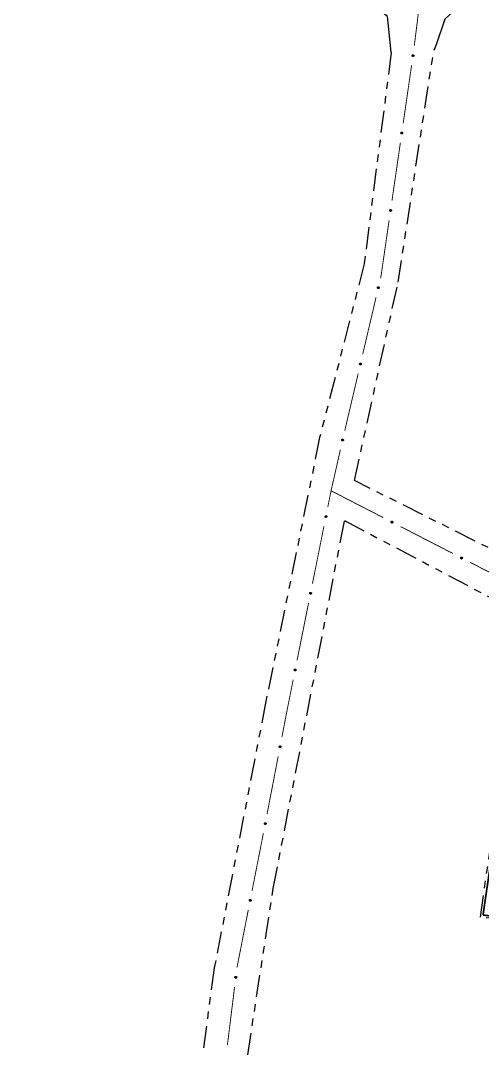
# Model space of a CAD drawing. Extents: x 211453 to 215163, y 4877397 to 4881305.
# Drawn here: x 213236.6 to 213331, y 4878505 to 4878715.2 of the extents above; entities that cross this region are included whole.
import ezdxf

# ---------------------------------------------------------------- set-up
doc = ezdxf.new("R2010")
doc.units = 0
doc.header["$LTSCALE"] = 1.5
doc.header["$MEASUREMENT"] = 0
doc.linetypes.add('TRACO_25', pattern=[8, 3, -1, 1, -1, 1, -1])
for name, color, linetype in [('CD_MALHA_LOTES', 7, 'CONTINUOUS'), ('SV-EIXO-RUA-N-PAV', 6, 'CONTINUOUS'), ('SV-EST-MUNIC-PAV', 20, 'CONTINUOUS'), ('SV-RUA-NAO-PAV', 7, 'CONTINUOUS')]:
    doc.layers.add(name, color=color, linetype=linetype)

msp = doc.modelspace()

# ---------------------------------------------------------------- linework, layer by layer
at = {"layer": 'CD_MALHA_LOTES', "linetype": 'Continuous', "const_width": 0.35, "flags": 128}
for points in [[(213335.69833, 4878563.285872), (213331.134576, 4878532.262042)], [(213331.134576, 4878532.262042), (213342.732334, 4878530.962947)]]:
    msp.add_lwpolyline(points, dxfattribs=at)
at = {"layer": 'SV-EIXO-RUA-N-PAV', "const_width": 0.18}
for points in [[(213318.563857, 4878721.903061), (213317.089518, 4878709.993975)], [(213316.539914, 4878706.032093), (213314.818765, 4878694.156166)], [(213314.245049, 4878690.197524), (213312.5239, 4878678.321596)], [(213311.950184, 4878674.362954), (213310.372464, 4878663.476687)], [(213310.288022, 4878662.894038), (213310.194123, 4878662.493638)], [(213310.372464, 4878663.476687), (213310.288022, 4878662.894038)], [(213309.280847, 4878658.599292), (213306.54102, 4878646.916255)], [(213305.627744, 4878643.02191), (213302.887917, 4878631.338873)], [(213301.989117, 4878627.441187), (213300.21854, 4878619.639581)], [(213300.21854, 4878619.639581), (213300.079923, 4878619.028802)], [(213300.079923, 4878619.028802), (213299.417227, 4878615.720841)], [(213300.079923, 4878619.028802), (213310.748731, 4878613.535483)], [(213298.631503, 4878611.79877), (213296.274332, 4878600.032558)], [(213314.305, 4878611.704377), (213324.973807, 4878606.211057)], [(213328.530076, 4878604.379951), (213339.198883, 4878598.886632)], [(213295.488608, 4878596.110487), (213293.131437, 4878584.344275)], [(213292.345714, 4878580.422205), (213291.363559, 4878575.519616)], [(213291.363559, 4878575.519616), (213291.203316, 4878574.719736)], [(213291.203316, 4878574.719736), (213290.032339, 4878568.647383)], [(213289.274943, 4878564.719744), (213287.002755, 4878552.936826)], [(213286.05601, 4878548.027276), (213286.025295, 4878547.867999)], [(213286.245359, 4878549.009186), (213286.05601, 4878548.027276)], [(213286.025295, 4878547.867999), (213283.934308, 4878537.233836)], [(213283.162568, 4878533.30899), (213280.84735, 4878521.534451)], [(213280.358701, 4878517.564411), (213279.137149, 4878507.639301)], [(213279.071952, 4878507.109576), (213278.875887, 4878505.656466)], [(213279.137149, 4878507.639301), (213279.071952, 4878507.109576)]]:
    msp.add_lwpolyline(points, dxfattribs=at)
at = {"layer": 'SV-EIXO-RUA-N-PAV'}
for points in [[(213316.956323, 4878708.137821), (213316.986141, 4878708.099053), (213317.00384, 4878708.059637), (213317.00914, 4878708.022513), (213317.00527, 4878707.988486), (213316.997389, 4878707.954121), (213316.9818, 4878707.921227), (213316.956411, 4878707.888551), (213316.917732, 4878707.858366), (213316.876162, 4878707.842889), (213316.840044, 4878707.835745), (213316.804331, 4878707.837738), (213316.771075, 4878707.845953), (213316.737442, 4878707.863276), (213316.704579, 4878707.889329), (213316.675169, 4878707.928957), (213316.658081, 4878707.967718), (213316.653898, 4878708.003761), (213316.656129, 4878708.039652), (213316.664594, 4878708.07464), (213316.680083, 4878708.106841), (213316.706374, 4878708.139882), (213316.745872, 4878708.168392), (213316.784337, 4878708.185875), (213316.820311, 4878708.190564), (213316.855597, 4878708.187572), (213316.890161, 4878708.180087), (213316.923879, 4878708.165793), (213316.956323, 4878708.137821)], [(213314.661458, 4878692.303251), (213314.691275, 4878692.264483), (213314.708975, 4878692.225067), (213314.714275, 4878692.187943), (213314.710405, 4878692.153917), (213314.702524, 4878692.119552), (213314.686935, 4878692.086657), (213314.661546, 4878692.053981), (213314.622867, 4878692.023797), (213314.581297, 4878692.008319), (213314.545179, 4878692.001176), (213314.509465, 4878692.003168), (213314.47621, 4878692.011383), (213314.442577, 4878692.028706), (213314.409714, 4878692.054759), (213314.380303, 4878692.094387), (213314.363216, 4878692.133149), (213314.359033, 4878692.169191), (213314.361264, 4878692.205083), (213314.369729, 4878692.24007), (213314.385218, 4878692.272272), (213314.411509, 4878692.305312), (213314.451006, 4878692.333822), (213314.489472, 4878692.351306), (213314.525446, 4878692.355994), (213314.560732, 4878692.353002), (213314.595296, 4878692.345518), (213314.629014, 4878692.331224), (213314.661458, 4878692.303251)], [(213312.366592, 4878676.468681), (213312.39641, 4878676.429914), (213312.41411, 4878676.390498), (213312.41941, 4878676.353374), (213312.41554, 4878676.319347), (213312.407659, 4878676.284982), (213312.39207, 4878676.252088), (213312.366681, 4878676.219412), (213312.328002, 4878676.189227), (213312.286432, 4878676.173749), (213312.250314, 4878676.166606), (213312.2146, 4878676.168599), (213312.181345, 4878676.176814), (213312.147712, 4878676.194137), (213312.114849, 4878676.22019), (213312.085438, 4878676.259818), (213312.068351, 4878676.298579), (213312.064167, 4878676.334622), (213312.066398, 4878676.370513), (213312.074864, 4878676.405501), (213312.090353, 4878676.437702), (213312.116644, 4878676.470743), (213312.156141, 4878676.499252), (213312.194607, 4878676.516736), (213312.230581, 4878676.521425), (213312.265867, 4878676.518433), (213312.300431, 4878676.510948), (213312.334149, 4878676.496654), (213312.366592, 4878676.468681)], [(213309.877463, 4878660.661217), (213309.903823, 4878660.62002), (213309.918054, 4878660.579223), (213309.92013, 4878660.54178), (213309.913337, 4878660.508215), (213309.90252, 4878660.474658), (213309.88415, 4878660.443232), (213309.856035, 4878660.41287), (213309.814894, 4878660.386137), (213309.772144, 4878660.374305), (213309.735544, 4878660.370306), (213309.700136, 4878660.375374), (213309.667713, 4878660.386428), (213309.635701, 4878660.40659), (213309.60521, 4878660.435382), (213309.57933, 4878660.477401), (213309.565652, 4878660.517493), (213309.564595, 4878660.553762), (213309.569916, 4878660.589327), (213309.58137, 4878660.623453), (213309.59958, 4878660.654197), (213309.628625, 4878660.684845), (213309.670436, 4878660.709839), (213309.710267, 4878660.723937), (213309.746512, 4878660.725503), (213309.781408, 4878660.719477), (213309.815196, 4878660.709036), (213309.847555, 4878660.691885), (213309.877463, 4878660.661217)], [(213306.22436, 4878645.083834), (213306.25072, 4878645.042638), (213306.264952, 4878645.001841), (213306.267027, 4878644.964398), (213306.260234, 4878644.930832), (213306.249417, 4878644.897276), (213306.231047, 4878644.86585), (213306.202932, 4878644.835487), (213306.161791, 4878644.808754), (213306.119041, 4878644.796922), (213306.082441, 4878644.792923), (213306.047033, 4878644.797991), (213306.01461, 4878644.809046), (213305.982598, 4878644.829208), (213305.952107, 4878644.858), (213305.926227, 4878644.900019), (213305.912549, 4878644.940111), (213305.911492, 4878644.97638), (213305.916813, 4878645.011944), (213305.928267, 4878645.046071), (213305.946478, 4878645.076815), (213305.975522, 4878645.107463), (213306.017333, 4878645.132457), (213306.057164, 4878645.146555), (213306.093409, 4878645.148121), (213306.128305, 4878645.142095), (213306.162094, 4878645.131654), (213306.194452, 4878645.114503), (213306.22436, 4878645.083834)], [(213302.570912, 4878629.507343), (213302.597567, 4878629.466337), (213302.612091, 4878629.425643), (213302.614436, 4878629.388216), (213302.607884, 4878629.354602), (213302.597308, 4878629.320969), (213302.579164, 4878629.289412), (213302.551267, 4878629.258848), (213302.51032, 4878629.231821), (213302.467655, 4878629.219682), (213302.431085, 4878629.21542), (213302.395642, 4878629.220234), (213302.363141, 4878629.231056), (213302.330985, 4878629.250987), (213302.300287, 4878629.279559), (213302.274106, 4878629.321391), (213302.260141, 4878629.361384), (213302.258824, 4878629.397645), (213302.263889, 4878629.433247), (213302.275098, 4878629.467454), (213302.293087, 4878629.498328), (213302.321911, 4878629.529184), (213302.363541, 4878629.554478), (213302.40327, 4878629.568862), (213302.439503, 4878629.570688), (213302.474441, 4878629.564912), (213302.508304, 4878629.554714), (213302.540785, 4878629.537796), (213302.570912, 4878629.507343)], [(213299.160524, 4878613.879064), (213299.188214, 4878613.838749), (213299.203769, 4878613.798438), (213299.207066, 4878613.761083), (213299.201371, 4878613.727313), (213299.191655, 4878613.693422), (213299.17432, 4878613.661413), (213299.14721, 4878613.630149), (213299.106964, 4878613.602088), (213299.064622, 4878613.588868), (213299.028172, 4878613.583677), (213298.992618, 4878613.587587), (213298.959852, 4878613.597578), (213298.927199, 4878613.616684), (213298.895784, 4878613.644466), (213298.868547, 4878613.685618), (213298.853569, 4878613.725242), (213298.851329, 4878613.761458), (213298.855486, 4878613.797177), (213298.865821, 4878613.831659), (213298.883018, 4878613.862981), (213298.911048, 4878613.89456), (213298.952021, 4878613.920905), (213298.991371, 4878613.936296), (213299.027545, 4878613.939043), (213299.062619, 4878613.934159), (213299.09673, 4878613.924826), (213299.129632, 4878613.90874), (213299.160524, 4878613.879064)], [(213312.449516, 4878612.783572), (213312.495878, 4878612.799146), (213312.538909, 4878612.803051), (213312.575737, 4878612.795978), (213312.60665, 4878612.781241), (213312.636578, 4878612.762604), (213312.662606, 4878612.737156), (213312.685238, 4878612.702512), (213312.701187, 4878612.656114), (213312.702289, 4878612.61177), (213312.697287, 4878612.575294), (213312.683777, 4878612.542174), (213312.665184, 4878612.513404), (213312.637856, 4878612.487242), (213312.602524, 4878612.46465), (213312.555481, 4878612.449741), (213312.513268, 4878612.446203), (213312.477826, 4878612.45398), (213312.444616, 4878612.467773), (213312.41429, 4878612.487167), (213312.388885, 4878612.512294), (213312.366202, 4878612.547909), (213312.352103, 4878612.594535), (213312.348093, 4878612.636597), (213312.35537, 4878612.672138), (213312.369685, 4878612.704528), (213312.388014, 4878612.734773), (213312.412506, 4878612.762002), (213312.449516, 4878612.783572)], [(213326.674592, 4878605.459147), (213326.720954, 4878605.474721), (213326.763985, 4878605.478625), (213326.800813, 4878605.471552), (213326.831726, 4878605.456816), (213326.861654, 4878605.438178), (213326.887682, 4878605.41273), (213326.910314, 4878605.378087), (213326.926263, 4878605.331688), (213326.927366, 4878605.287344), (213326.922363, 4878605.250868), (213326.908853, 4878605.217749), (213326.89026, 4878605.188979), (213326.862932, 4878605.162816), (213326.8276, 4878605.140224), (213326.780557, 4878605.125316), (213326.738344, 4878605.121777), (213326.702903, 4878605.129554), (213326.669693, 4878605.143347), (213326.639367, 4878605.162741), (213326.613961, 4878605.187869), (213326.591278, 4878605.223483), (213326.577179, 4878605.27011), (213326.573169, 4878605.312171), (213326.580446, 4878605.347713), (213326.594761, 4878605.380103), (213326.61309, 4878605.410347), (213326.637582, 4878605.437576), (213326.674592, 4878605.459147)], [(213296.017629, 4878598.190781), (213296.04532, 4878598.150466), (213296.060875, 4878598.110155), (213296.064171, 4878598.0728), (213296.058477, 4878598.039031), (213296.04876, 4878598.005139), (213296.031425, 4878597.973131), (213296.004316, 4878597.941867), (213295.964069, 4878597.913806), (213295.921728, 4878597.900585), (213295.885278, 4878597.895394), (213295.849723, 4878597.899304), (213295.816957, 4878597.909295), (213295.784304, 4878597.928401), (213295.752889, 4878597.956184), (213295.725652, 4878597.997335), (213295.710674, 4878598.03696), (213295.708434, 4878598.073175), (213295.712592, 4878598.108894), (213295.722926, 4878598.143376), (213295.740124, 4878598.174698), (213295.768153, 4878598.206278), (213295.809126, 4878598.232623), (213295.848476, 4878598.248013), (213295.884651, 4878598.250761), (213295.919724, 4878598.245876), (213295.953836, 4878598.236544), (213295.986737, 4878598.220457), (213296.017629, 4878598.190781)], [(213292.874735, 4878582.502498), (213292.902425, 4878582.462184), (213292.91798, 4878582.421873), (213292.921276, 4878582.384517), (213292.915582, 4878582.350748), (213292.905865, 4878582.316856), (213292.88853, 4878582.284848), (213292.861421, 4878582.253584), (213292.821175, 4878582.225523), (213292.778833, 4878582.212303), (213292.742383, 4878582.207111), (213292.706828, 4878582.211022), (213292.674063, 4878582.221012), (213292.64141, 4878582.240119), (213292.609995, 4878582.267901), (213292.582758, 4878582.309053), (213292.567779, 4878582.348677), (213292.565539, 4878582.384892), (213292.569697, 4878582.420612), (213292.580031, 4878582.455094), (213292.597229, 4878582.486416), (213292.625258, 4878582.517995), (213292.666232, 4878582.54434), (213292.705581, 4878582.55973), (213292.741756, 4878582.562478), (213292.77683, 4878582.557593), (213292.810941, 4878582.548261), (213292.843842, 4878582.532175), (213292.874735, 4878582.502498)], [(213289.788936, 4878566.803801), (213289.816916, 4878566.763687), (213289.832762, 4878566.72349), (213289.836328, 4878566.686159), (213289.830877, 4878566.65235), (213289.821405, 4878566.618389), (213289.804302, 4878566.586256), (213289.777419, 4878566.554797), (213289.737376, 4878566.526447), (213289.695131, 4878566.512921), (213289.658719, 4878566.507467), (213289.623138, 4878566.51112), (213289.5903, 4878566.520874), (213289.55751, 4878566.539745), (213289.525896, 4878566.567299), (213289.498362, 4878566.608253), (213289.483098, 4878566.647769), (213289.480597, 4878566.683967), (213289.484497, 4878566.719715), (213289.494582, 4878566.754271), (213289.511553, 4878566.785716), (213289.539354, 4878566.817497), (213289.580136, 4878566.844137), (213289.619374, 4878566.859811), (213289.655527, 4878566.86282), (213289.690636, 4878566.858188), (213289.724813, 4878566.849102), (213289.75783, 4878566.833254), (213289.788936, 4878566.803801)], [(213286.759352, 4878551.093244), (213286.787332, 4878551.05313), (213286.803178, 4878551.012932), (213286.806744, 4878550.975602), (213286.801293, 4878550.941792), (213286.791821, 4878550.907831), (213286.774718, 4878550.875699), (213286.747835, 4878550.84424), (213286.707792, 4878550.815889), (213286.665547, 4878550.802363), (213286.629135, 4878550.796909), (213286.593553, 4878550.800563), (213286.560716, 4878550.810317), (213286.527926, 4878550.829187), (213286.496312, 4878550.856742), (213286.468778, 4878550.897696), (213286.453514, 4878550.937211), (213286.451013, 4878550.973409), (213286.454913, 4878551.009158), (213286.464998, 4878551.043713), (213286.481969, 4878551.075159), (213286.50977, 4878551.106939), (213286.550552, 4878551.133579), (213286.58979, 4878551.149253), (213286.625943, 4878551.152262), (213286.661051, 4878551.147631), (213286.695229, 4878551.138545), (213286.728246, 4878551.122696), (213286.759352, 4878551.093244)], [(213283.684171, 4878535.391155), (213283.712005, 4878535.35094), (213283.727704, 4878535.310685), (213283.731133, 4878535.273341), (213283.725559, 4878535.239552), (213283.715964, 4878535.205626), (213283.698743, 4878535.173556), (213283.671745, 4878535.142195), (213283.631599, 4878535.113991), (213283.589305, 4878535.10062), (213283.552873, 4878535.095299), (213283.517305, 4878535.099082), (213283.484504, 4878535.108956), (213283.451783, 4878535.127946), (213283.420269, 4878535.155616), (213283.392886, 4878535.19667), (213283.377766, 4878535.236241), (213283.375397, 4878535.272448), (213283.379427, 4878535.308182), (213283.389639, 4878535.342701), (213283.406725, 4878535.374084), (213283.434641, 4878535.405763), (213283.47552, 4878535.432254), (213283.514815, 4878535.447784), (213283.55098, 4878535.450661), (213283.586071, 4878535.445901), (213283.620215, 4878535.43669), (213283.653173, 4878535.420721), (213283.684171, 4878535.391155)], [(213280.729819, 4878519.678591), (213280.760462, 4878519.640472), (213280.779004, 4878519.601445), (213280.785099, 4878519.564443), (213280.78196, 4878519.530341), (213280.774819, 4878519.495815), (213280.75994, 4878519.462594), (213280.735258, 4878519.42938), (213280.697235, 4878519.398373), (213280.656007, 4878519.382006), (213280.620051, 4878519.374089), (213280.584303, 4878519.375315), (213280.550878, 4878519.382814), (213280.516881, 4878519.399412), (213280.483467, 4878519.424753), (213280.453213, 4878519.463741), (213280.435298, 4878519.502127), (213280.430341, 4878519.538071), (213280.431801, 4878519.574002), (213280.439514, 4878519.609163), (213280.454308, 4878519.64169), (213280.479884, 4878519.675287), (213280.51876, 4878519.704638), (213280.556842, 4878519.722943), (213280.592707, 4878519.728403), (213280.628049, 4878519.726169), (213280.662765, 4878519.719428), (213280.696783, 4878519.705861), (213280.729819, 4878519.678591)]]:
    msp.add_lwpolyline(points, close=True, dxfattribs=at)
for points in [[(213316.664594, 4878708.07464), (213316.658081, 4878707.967718)], [(213316.672345, 4878708.086354), (213316.667061, 4878707.954757)], [(213316.680083, 4878708.106841), (213316.675169, 4878707.928957)], [(213316.694793, 4878708.11757), (213316.690527, 4878707.916887)], [(213316.706374, 4878708.139882), (213316.704579, 4878707.889329)], [(213316.727086, 4878708.150117), (213316.720941, 4878707.879389)], [(213316.745872, 4878708.168392), (213316.737442, 4878707.863276)], [(213316.763802, 4878708.175129), (213316.753899, 4878707.859446)], [(213316.784337, 4878708.185875), (213316.771075, 4878707.845953)], [(213316.801065, 4878708.184895), (213316.787639, 4878707.844904)], [(213316.820311, 4878708.190564), (213316.804331, 4878707.837738)], [(213316.837155, 4878708.186559), (213316.819854, 4878707.838857)], [(213316.855597, 4878708.187572), (213316.840044, 4878707.835745)], [(213316.87342, 4878708.179924), (213316.860581, 4878707.843984)], [(213316.890161, 4878708.180087), (213316.876162, 4878707.842889)], [(213316.906202, 4878708.168279), (213316.898041, 4878707.855101)], [(213316.923879, 4878708.165793), (213316.917732, 4878707.858366)], [(213316.938201, 4878708.151233), (213316.935715, 4878707.877216)], [(213316.956323, 4878708.137821), (213316.956411, 4878707.888551)], [(213316.971707, 4878708.116044), (213316.96975, 4878707.912268)], [(213316.986141, 4878708.099053), (213316.9818, 4878707.921227)], [(213316.996327, 4878708.076627), (213316.989888, 4878707.946577)], [(213317.00384, 4878708.059637), (213316.997389, 4878707.954121)], [(213314.369729, 4878692.24007), (213314.363216, 4878692.133149)], [(213314.37748, 4878692.251785), (213314.372196, 4878692.120188)], [(213314.385218, 4878692.272272), (213314.380303, 4878692.094387)], [(213314.399928, 4878692.283001), (213314.395662, 4878692.082317)], [(213314.411509, 4878692.305312), (213314.409714, 4878692.054759)], [(213314.432221, 4878692.315548), (213314.426075, 4878692.044819)], [(213314.451006, 4878692.333822), (213314.442577, 4878692.028706)], [(213314.468936, 4878692.34056), (213314.459033, 4878692.024876)], [(213314.489472, 4878692.351306), (213314.47621, 4878692.011383)], [(213314.5062, 4878692.350326), (213314.492774, 4878692.010335)], [(213314.525446, 4878692.355994), (213314.509465, 4878692.003168)], [(213314.542289, 4878692.351989), (213314.524988, 4878692.004287)], [(213314.560732, 4878692.353002), (213314.545179, 4878692.001176)], [(213314.578555, 4878692.345355), (213314.565716, 4878692.009415)], [(213314.595296, 4878692.345518), (213314.581297, 4878692.008319)], [(213314.611337, 4878692.33371), (213314.603175, 4878692.020531)], [(213314.629014, 4878692.331224), (213314.622867, 4878692.023797)], [(213314.643336, 4878692.316663), (213314.64085, 4878692.042647)], [(213314.661458, 4878692.303251), (213314.661546, 4878692.053981)], [(213314.676841, 4878692.281474), (213314.674884, 4878692.077699)], [(213314.691275, 4878692.264483), (213314.686935, 4878692.086657)], [(213314.701462, 4878692.242058), (213314.695023, 4878692.112007)], [(213314.708975, 4878692.225067), (213314.702524, 4878692.119552)], [(213312.074864, 4878676.405501), (213312.068351, 4878676.298579)], [(213312.082615, 4878676.417215), (213312.077331, 4878676.285618)], [(213312.090353, 4878676.437702), (213312.085438, 4878676.259818)], [(213312.105063, 4878676.448431), (213312.100797, 4878676.247748)], [(213312.116644, 4878676.470743), (213312.114849, 4878676.22019)], [(213312.137356, 4878676.480978), (213312.13121, 4878676.210249)], [(213312.156141, 4878676.499252), (213312.147712, 4878676.194137)], [(213312.174071, 4878676.50599), (213312.164168, 4878676.190306)], [(213312.194607, 4878676.516736), (213312.181345, 4878676.176814)], [(213312.211335, 4878676.515756), (213312.197909, 4878676.175765)], [(213312.230581, 4878676.521425), (213312.2146, 4878676.168599)], [(213312.247424, 4878676.51742), (213312.230123, 4878676.169717)], [(213312.265867, 4878676.518433), (213312.250314, 4878676.166606)], [(213312.28369, 4878676.510785), (213312.270851, 4878676.174845)], [(213312.300431, 4878676.510948), (213312.286432, 4878676.173749)], [(213312.316471, 4878676.49914), (213312.30831, 4878676.185962)], [(213312.334149, 4878676.496654), (213312.328002, 4878676.189227)], [(213312.34847, 4878676.482094), (213312.345985, 4878676.208077)], [(213312.366592, 4878676.468681), (213312.366681, 4878676.219412)], [(213312.381976, 4878676.446905), (213312.380019, 4878676.243129)], [(213312.39641, 4878676.429914), (213312.39207, 4878676.252088)], [(213312.406597, 4878676.407488), (213312.400158, 4878676.277437)], [(213312.41411, 4878676.390498), (213312.407659, 4878676.284982)], [(213309.58137, 4878660.623453), (213309.565652, 4878660.517493)], [(213309.590103, 4878660.634455), (213309.573479, 4878660.503805)], [(213309.59958, 4878660.654197), (213309.57933, 4878660.477401)], [(213309.615162, 4878660.663617), (213309.593589, 4878660.464051)], [(213309.628625, 4878660.684845), (213309.60521, 4878660.435382)], [(213309.650143, 4878660.693255), (213309.620652, 4878660.424067)], [(213309.670436, 4878660.709839), (213309.635701, 4878660.40659)], [(213309.688881, 4878660.715004), (213309.651766, 4878660.401353)], [(213309.710267, 4878660.723937), (213309.667713, 4878660.386428)], [(213309.726848, 4878660.721517), (213309.684125, 4878660.383954)], [(213309.746512, 4878660.725503), (213309.700136, 4878660.375374)], [(213309.762947, 4878660.720059), (213309.715697, 4878660.375148)], [(213309.781408, 4878660.719477), (213309.735544, 4878660.370306)], [(213309.798504, 4878660.710319), (213309.756716, 4878660.376741)], [(213309.815196, 4878660.709036), (213309.772144, 4878660.374305)], [(213309.830158, 4878660.695888), (213309.794995, 4878660.384583)], [(213309.847555, 4878660.691885), (213309.814894, 4878660.386137)], [(213309.860566, 4878660.676143), (213309.834438, 4878660.403364)], [(213309.877463, 4878660.661217), (213309.856035, 4878660.41287)], [(213309.89091, 4878660.638193), (213309.871371, 4878660.435347)], [(213309.903823, 4878660.62002), (213309.88415, 4878660.443232)], [(213309.912036, 4878660.596799), (213309.894396, 4878660.467789)], [(213309.918054, 4878660.579223), (213309.90252, 4878660.474658)], [(213305.928267, 4878645.046071), (213305.912549, 4878644.940111)], [(213305.937, 4878645.057072), (213305.920376, 4878644.926423)], [(213305.946478, 4878645.076815), (213305.926227, 4878644.900019)], [(213305.962059, 4878645.086234), (213305.940486, 4878644.886668)], [(213305.975522, 4878645.107463), (213305.952107, 4878644.858)], [(213305.99704, 4878645.115872), (213305.967549, 4878644.846685)], [(213306.017333, 4878645.132457), (213305.982598, 4878644.829208)], [(213306.035778, 4878645.137622), (213305.998663, 4878644.823971)], [(213306.057164, 4878645.146555), (213306.01461, 4878644.809046)], [(213306.073745, 4878645.144135), (213306.031022, 4878644.806572)], [(213306.093409, 4878645.148121), (213306.047033, 4878644.797991)], [(213306.109844, 4878645.142677), (213306.062594, 4878644.797766)], [(213306.128305, 4878645.142095), (213306.082441, 4878644.792923)], [(213306.145401, 4878645.132937), (213306.103613, 4878644.799359)], [(213306.162094, 4878645.131654), (213306.119041, 4878644.796922)], [(213306.177055, 4878645.118506), (213306.141892, 4878644.8072)], [(213306.194452, 4878645.114503), (213306.161791, 4878644.808754)], [(213306.207463, 4878645.098761), (213306.181335, 4878644.825981)], [(213306.22436, 4878645.083834), (213306.202932, 4878644.835487)], [(213306.237807, 4878645.060811), (213306.218268, 4878644.857965)], [(213306.25072, 4878645.042638), (213306.231047, 4878644.86585)], [(213306.258933, 4878645.019416), (213306.241293, 4878644.890407)], [(213306.264952, 4878645.001841), (213306.249417, 4878644.897276)], [(213302.275098, 4878629.467454), (213302.260141, 4878629.361384)], [(213302.283751, 4878629.478518), (213302.268066, 4878629.347753)], [(213302.293087, 4878629.498328), (213302.274106, 4878629.321391)], [(213302.3086, 4878629.507859), (213302.288461, 4878629.308144)], [(213302.321911, 4878629.529184), (213302.300287, 4878629.279559)], [(213302.343368, 4878629.537748), (213302.315811, 4878629.268355)], [(213302.363541, 4878629.554478), (213302.330985, 4878629.250987)], [(213302.381948, 4878629.559775), (213302.347086, 4878629.245866)], [(213302.40327, 4878629.568862), (213302.363141, 4878629.231056)], [(213302.419868, 4878629.56656), (213302.37957, 4878629.228699)], [(213302.439503, 4878629.570688), (213302.395642, 4878629.220234)], [(213302.455976, 4878629.565362), (213302.411205, 4878629.22012)], [(213302.474441, 4878629.564912), (213302.431085, 4878629.21542)], [(213302.491602, 4878629.555877), (213302.45221, 4878629.222008)], [(213302.508304, 4878629.554714), (213302.467655, 4878629.219682)], [(213302.523359, 4878629.541674), (213302.490432, 4878629.230124)], [(213302.540785, 4878629.537796), (213302.51032, 4878629.231821)], [(213302.553909, 4878629.522148), (213302.529739, 4878629.249188)], [(213302.570912, 4878629.507343), (213302.551267, 4878629.258848)], [(213302.584524, 4878629.484417), (213302.566441, 4878629.281436)], [(213302.597567, 4878629.466337), (213302.579164, 4878629.289412)], [(213302.605947, 4878629.443175), (213302.589233, 4878629.314042)], [(213302.612091, 4878629.425643), (213302.597308, 4878629.320969)], [(213298.865821, 4878613.831659), (213298.853569, 4878613.725242)], [(213298.87419, 4878613.84294), (213298.861838, 4878613.711817)], [(213298.883018, 4878613.862981), (213298.868547, 4878613.685618)], [(213298.898284, 4878613.872904), (213298.883234, 4878613.67274)], [(213298.911048, 4878613.89456), (213298.895784, 4878613.644466)], [(213298.93228, 4878613.903667), (213298.911588, 4878613.633661)], [(213298.952021, 4878613.920905), (213298.927199, 4878613.616684)], [(213298.970287, 4878613.926669), (213298.943426, 4878613.611974)], [(213298.991371, 4878613.936296), (213298.959852, 4878613.597578)], [(213299.008022, 4878613.934418), (213298.976336, 4878613.59564)], [(213299.027545, 4878613.939043), (213298.992618, 4878613.587587)], [(213299.044149, 4878613.934138), (213299.008178, 4878613.587869)], [(213299.062619, 4878613.934159), (213299.028172, 4878613.583677)], [(213299.080005, 4878613.925563), (213299.049123, 4878613.5908)], [(213299.09673, 4878613.924826), (213299.064622, 4878613.588868)], [(213299.112113, 4878613.912173), (213299.087126, 4878613.599886)], [(213299.129632, 4878613.90874), (213299.106964, 4878613.602088)], [(213299.143149, 4878613.893431), (213299.125935, 4878613.619944)], [(213299.160524, 4878613.879064), (213299.14721, 4878613.630149)], [(213299.174715, 4878613.856491), (213299.161805, 4878613.653115)], [(213299.188214, 4878613.838749), (213299.17432, 4878613.661413)], [(213299.197181, 4878613.815808), (213299.183759, 4878613.686291)], [(213299.203769, 4878613.798438), (213299.191655, 4878613.693422)], [(213312.348093, 4878612.636597), (213312.665184, 4878612.513404)], [(213312.351569, 4878612.613682), (213312.646834, 4878612.501555)], [(213312.352103, 4878612.594535), (213312.637856, 4878612.487242)], [(213312.354465, 4878612.652095), (213312.671567, 4878612.528725)], [(213312.35537, 4878612.672138), (213312.683777, 4878612.542174)], [(213312.363267, 4878612.570824), (213312.617249, 4878612.476885)], [(213312.36464, 4878612.68676), (213312.687772, 4878612.557216)], [(213312.366202, 4878612.547909), (213312.602524, 4878612.46465)], [(213312.369685, 4878612.704528), (213312.697287, 4878612.575294)], [(213312.382718, 4878612.718891), (213312.696182, 4878612.597394)], [(213312.383529, 4878612.529696), (213312.571893, 4878612.460334)], [(213312.388014, 4878612.734773), (213312.702289, 4878612.61177)], [(213312.388885, 4878612.512294), (213312.555481, 4878612.449741)], [(213312.4044, 4878612.746096), (213312.697865, 4878612.636432)], [(213312.405737, 4878612.498309), (213312.528446, 4878612.450474)], [(213312.412506, 4878612.762002), (213312.701187, 4878612.656114)], [(213312.41429, 4878612.487167), (213312.513268, 4878612.446203)], [(213312.430935, 4878612.770803), (213312.689218, 4878612.679254)], [(213312.449516, 4878612.783572), (213312.685238, 4878612.702512)], [(213312.475114, 4878612.791029), (213312.667154, 4878612.722845)], [(213312.495878, 4878612.799146), (213312.662606, 4878612.737156)], [(213312.520399, 4878612.801478), (213312.64127, 4878612.753055)], [(213312.538909, 4878612.803051), (213312.636578, 4878612.762604)], [(213326.573169, 4878605.312171), (213326.89026, 4878605.188979)], [(213326.576645, 4878605.289257), (213326.871911, 4878605.17713)], [(213326.577179, 4878605.27011), (213326.862932, 4878605.162816)], [(213326.579541, 4878605.32767), (213326.896643, 4878605.204299)], [(213326.580446, 4878605.347713), (213326.908853, 4878605.217749)], [(213326.588343, 4878605.246399), (213326.842325, 4878605.152459)], [(213326.589716, 4878605.362335), (213326.912848, 4878605.23279)], [(213326.591278, 4878605.223483), (213326.8276, 4878605.140224)], [(213326.594761, 4878605.380103), (213326.922363, 4878605.250868)], [(213326.607795, 4878605.394465), (213326.921258, 4878605.272969)], [(213326.608605, 4878605.20527), (213326.796969, 4878605.135909)], [(213326.61309, 4878605.410347), (213326.927366, 4878605.287344)], [(213326.613961, 4878605.187869), (213326.780557, 4878605.125316)], [(213326.629476, 4878605.421671), (213326.922941, 4878605.312007)], [(213326.630813, 4878605.173883), (213326.753522, 4878605.126049)], [(213326.637582, 4878605.437576), (213326.926263, 4878605.331688)], [(213326.639367, 4878605.162741), (213326.738344, 4878605.121777)], [(213326.656011, 4878605.446378), (213326.914294, 4878605.354828)], [(213326.674592, 4878605.459147), (213326.910314, 4878605.378087)], [(213326.70019, 4878605.466604), (213326.89223, 4878605.398419)], [(213326.720954, 4878605.474721), (213326.887682, 4878605.41273)], [(213326.745475, 4878605.477052), (213326.866346, 4878605.428629)], [(213326.763985, 4878605.478625), (213326.861654, 4878605.438178)], [(213295.722926, 4878598.143376), (213295.710674, 4878598.03696)], [(213295.731296, 4878598.154657), (213295.718944, 4878598.023535)], [(213295.740124, 4878598.174698), (213295.725652, 4878597.997335)], [(213295.75539, 4878598.184621), (213295.74034, 4878597.984457)], [(213295.768153, 4878598.206278), (213295.752889, 4878597.956184)], [(213295.789385, 4878598.215385), (213295.768693, 4878597.945378)], [(213295.809126, 4878598.232623), (213295.784304, 4878597.928401)], [(213295.827393, 4878598.238386), (213295.800531, 4878597.923692)], [(213295.848476, 4878598.248013), (213295.816957, 4878597.909295)], [(213295.865127, 4878598.246135), (213295.833441, 4878597.907357)], [(213295.884651, 4878598.250761), (213295.849723, 4878597.899304)], [(213295.901254, 4878598.245856), (213295.865284, 4878597.899587)], [(213295.919724, 4878598.245876), (213295.885278, 4878597.895394)], [(213295.93711, 4878598.237281), (213295.906228, 4878597.902517)], [(213295.953836, 4878598.236544), (213295.921728, 4878597.900585)], [(213295.969219, 4878598.22389), (213295.944231, 4878597.911603)], [(213295.986737, 4878598.220457), (213295.964069, 4878597.913806)], [(213296.000255, 4878598.205148), (213295.98304, 4878597.931661)], [(213296.017629, 4878598.190781), (213296.004316, 4878597.941867)], [(213296.03182, 4878598.168208), (213296.01891, 4878597.964833)], [(213296.04532, 4878598.150466), (213296.031425, 4878597.973131)], [(213296.054286, 4878598.127525), (213296.040864, 4878597.998009)], [(213296.060875, 4878598.110155), (213296.04876, 4878598.005139)], [(213292.580031, 4878582.455094), (213292.567779, 4878582.348677)], [(213292.588401, 4878582.466374), (213292.576049, 4878582.335252)], [(213292.597229, 4878582.486416), (213292.582758, 4878582.309053)], [(213292.612495, 4878582.496338), (213292.597445, 4878582.296175)], [(213292.625258, 4878582.517995), (213292.609995, 4878582.267901)], [(213292.646491, 4878582.527102), (213292.625798, 4878582.257095)], [(213292.666232, 4878582.54434), (213292.64141, 4878582.240119)], [(213292.684498, 4878582.550104), (213292.657636, 4878582.235409)], [(213292.705581, 4878582.55973), (213292.674063, 4878582.221012)], [(213292.722233, 4878582.557852), (213292.690547, 4878582.219075)], [(213292.741756, 4878582.562478), (213292.706828, 4878582.211022)], [(213292.758359, 4878582.557573), (213292.722389, 4878582.211304)], [(213292.77683, 4878582.557593), (213292.742383, 4878582.207111)], [(213292.794216, 4878582.548998), (213292.763334, 4878582.214234)], [(213292.810941, 4878582.548261), (213292.778833, 4878582.212303)], [(213292.826324, 4878582.535608), (213292.801336, 4878582.223321)], [(213292.843842, 4878582.532175), (213292.821175, 4878582.225523)], [(213292.85736, 4878582.516865), (213292.840146, 4878582.243379)], [(213292.874735, 4878582.502498), (213292.861421, 4878582.253584)], [(213292.888926, 4878582.479926), (213292.876015, 4878582.27655)], [(213292.902425, 4878582.462184), (213292.88853, 4878582.284848)], [(213292.911391, 4878582.439243), (213292.897969, 4878582.309726)], [(213292.91798, 4878582.421873), (213292.905865, 4878582.316856)], [(213289.494582, 4878566.754271), (213289.483098, 4878566.647769)], [(213289.50287, 4878566.765612), (213289.491465, 4878566.634404)], [(213289.511553, 4878566.785716), (213289.498362, 4878566.608253)], [(213289.526747, 4878566.795749), (213289.513142, 4878566.595482)], [(213289.539354, 4878566.817497), (213289.525896, 4878566.567299)], [(213289.56052, 4878566.826757), (213289.541777, 4878566.556608)], [(213289.580136, 4878566.844137), (213289.55751, 4878566.539745)], [(213289.59836, 4878566.850033), (213289.573771, 4878566.535152)], [(213289.619374, 4878566.859811), (213289.5903, 4878566.520874)], [(213289.636038, 4878566.858053), (213289.606798, 4878566.519056)], [(213289.655527, 4878566.86282), (213289.623138, 4878566.51112)], [(213289.672166, 4878566.858035), (213289.638696, 4878566.511515)], [(213289.690636, 4878566.858188), (213289.658719, 4878566.507467)], [(213289.708083, 4878566.849719), (213289.679618, 4878566.514741)], [(213289.724813, 4878566.849102), (213289.695131, 4878566.512921)], [(213289.740287, 4878566.83656), (213289.717554, 4878566.524101)], [(213289.75783, 4878566.833254), (213289.737376, 4878566.526447)], [(213289.771458, 4878566.818043), (213289.756218, 4878566.544439)], [(213289.788936, 4878566.803801), (213289.777419, 4878566.554797)], [(213289.803289, 4878566.781332), (213289.791847, 4878566.577868)], [(213289.816916, 4878566.763687), (213289.804302, 4878566.586256)], [(213289.826048, 4878566.740812), (213289.813561, 4878566.611202)], [(213289.832762, 4878566.72349), (213289.821405, 4878566.618389)], [(213286.464998, 4878551.043713), (213286.453514, 4878550.937211)], [(213286.473286, 4878551.055054), (213286.461881, 4878550.923846)], [(213286.481969, 4878551.075159), (213286.468778, 4878550.897696)], [(213286.497163, 4878551.085191), (213286.483558, 4878550.884924)], [(213286.50977, 4878551.106939), (213286.496312, 4878550.856742)], [(213286.530936, 4878551.116199), (213286.512193, 4878550.84605)], [(213286.550552, 4878551.133579), (213286.527926, 4878550.829187)], [(213286.568776, 4878551.139475), (213286.544187, 4878550.824595)], [(213286.58979, 4878551.149253), (213286.560716, 4878550.810317)], [(213286.606454, 4878551.147496), (213286.577214, 4878550.808498)], [(213286.625943, 4878551.152262), (213286.593553, 4878550.800563)], [(213286.642582, 4878551.147477), (213286.609112, 4878550.800957)], [(213286.661051, 4878551.147631), (213286.629135, 4878550.796909)], [(213286.678499, 4878551.139161), (213286.650034, 4878550.804183)], [(213286.695229, 4878551.138545), (213286.665547, 4878550.802363)], [(213286.710703, 4878551.126003), (213286.68797, 4878550.813544)], [(213286.728246, 4878551.122696), (213286.707792, 4878550.815889)], [(213286.741874, 4878551.107485), (213286.726633, 4878550.833881)], [(213286.759352, 4878551.093244), (213286.747835, 4878550.84424)], [(213286.773705, 4878551.070774), (213286.762263, 4878550.867311)], [(213286.787332, 4878551.05313), (213286.774718, 4878550.875699)], [(213286.796464, 4878551.030254), (213286.783977, 4878550.900644)], [(213286.803178, 4878551.012932), (213286.791821, 4878550.907831)], [(213283.389639, 4878535.342701), (213283.377766, 4878535.236241)], [(213283.397968, 4878535.354011), (213283.386084, 4878535.222846)], [(213283.406725, 4878535.374084), (213283.392886, 4878535.19667)], [(213283.421955, 4878535.384061), (213283.407619, 4878535.183845)], [(213283.434641, 4878535.405763), (213283.420269, 4878535.155616)], [(213283.455841, 4878535.414945), (213283.436111, 4878535.144867)], [(213283.47552, 4878535.432254), (213283.451783, 4878535.127946)], [(213283.493766, 4878535.438083), (213283.468027, 4878535.123294)], [(213283.514815, 4878535.447784), (213283.484504, 4878535.108956)], [(213283.531473, 4878535.445965), (213283.500995, 4878535.107077)], [(213283.55098, 4878535.450661), (213283.517305, 4878535.099082)], [(213283.5676, 4878535.445815), (213283.532865, 4878535.09942)], [(213283.586071, 4878535.445901), (213283.552873, 4878535.095299)], [(213283.603487, 4878535.437368), (213283.573798, 4878535.102496)], [(213283.620215, 4878535.43669), (213283.589305, 4878535.10062)], [(213283.635643, 4878535.424092), (213283.611769, 4878535.111718)], [(213283.653173, 4878535.420721), (213283.631599, 4878535.113991)], [(213283.666746, 4878535.40546), (213283.650506, 4878535.131914)], [(213283.684171, 4878535.391155), (213283.671745, 4878535.142195)], [(213283.698443, 4878535.368634), (213283.686257, 4878535.165213)], [(213283.712005, 4878535.35094), (213283.698743, 4878535.173556)], [(213283.721053, 4878535.328031), (213283.708093, 4878535.198467)], [(213283.727704, 4878535.310685), (213283.715964, 4878535.205626)], [(213280.439514, 4878519.609163), (213280.435298, 4878519.502127)], [(213280.447012, 4878519.621041), (213280.444553, 4878519.489361)], [(213280.454308, 4878519.64169), (213280.453213, 4878519.463741)], [(213280.468785, 4878519.652732), (213280.468827, 4878519.452003)], [(213280.479884, 4878519.675287), (213280.483467, 4878519.424753)], [(213280.500371, 4878519.685965), (213280.500038, 4878519.415166)], [(213280.51876, 4878519.704638), (213280.516881, 4878519.399412)], [(213280.536542, 4878519.711759), (213280.533416, 4878519.395935)], [(213280.556842, 4878519.722943), (213280.550878, 4878519.382814)], [(213280.573587, 4878519.722322), (213280.567461, 4878519.382121)], [(213280.592707, 4878519.728403), (213280.584303, 4878519.375315)], [(213280.609632, 4878519.72476), (213280.599798, 4878519.376767)], [(213280.628049, 4878519.726169), (213280.620051, 4878519.374089)], [(213280.646032, 4878519.718905), (213280.640406, 4878519.382767)], [(213280.662765, 4878519.719428), (213280.656007, 4878519.382006)], [(213280.679056, 4878519.707967), (213280.677618, 4878519.394685)], [(213280.696783, 4878519.705861), (213280.697235, 4878519.398373)], [(213280.711414, 4878519.691611), (213280.71481, 4878519.417604)], [(213280.729819, 4878519.678591), (213280.735258, 4878519.42938)], [(213280.745667, 4878519.657149), (213280.748084, 4878519.453379)], [(213280.760462, 4878519.640472), (213280.75994, 4878519.462594)], [(213280.771128, 4878519.61827), (213280.767482, 4878519.488111)], [(213280.779004, 4878519.601445), (213280.774819, 4878519.495815)]]:
    msp.add_lwpolyline(points, dxfattribs=at)
at = {"layer": 'SV-EST-MUNIC-PAV', "linetype": 'Continuous'}
for points in [[(213312.368635, 4878708.636267, 13.915178), (213312.070622, 4878711.45528, 13.915178), (213311.586484, 4878716.034932, 13.915178), (213306.484757, 4878720.164578, 13.83005), (213302.293785, 4878721.95459, 13.75438), (213246.545935, 4878727.558205, 12.87472), (213231.583873, 4878728.899206, 12.931472), (213201.369377, 4878732.801001, 12.420702), (213159.56323, 4878737.933535, 11.985601), (213121.477849, 4878741.825992, 11.985601), (213090.263031, 4878746.477729, 11.985601), (213050.597329, 4878750.880222, 12.316656), (213009.931408, 4878755.662727, 12.666629), (212966.915141, 4878760.735375, 13.858426), (212925.989364, 4878764.898019, 14.63404), (212887.473739, 4878769.490379, 15.192104), (212858.389368, 4878773.402078, 15.5137), (212821.964271, 4878776.944462, 15.873131), (212780.888316, 4878781.687009, 16.25148), (212768.786682, 4878782.647842, 16.298773), (212765.251834, 4878780.86579, 16.308231), (212763.03743, 4878777.639273, 16.431194)], [(213386.373066, 4878711.968659, 14.567829), (213349.110556, 4878716.611676, 14.255692), (213326.467519, 4878718.343247, 13.811132), (213323.357979, 4878715.434058, 13.915178), (213321.664664, 4878710.448391, 13.915178), (213321.069497, 4878709.065456, 13.915178)]]:
    msp.add_polyline3d(points, dxfattribs=at)
at = {"layer": 'SV-RUA-NAO-PAV', "linetype": 'TRACO_25'}
for points in [[(213312.368635, 4878708.636267, 14.388114), (213306.850058, 4878665.424911, 14.142187), (213297.748931, 4878629.912398, 13.943554), (213286.772723, 4878575.993527, 13.801674), (213276.206737, 4878521.44474, 13.158482), (213267.623358, 4878458.347406, 12.36395), (213261.704665, 4878409.857559, 10.916767), (213259.710537, 4878393.520343, 10.916767), (213254.942514, 4878359.67129, 9.701039), (213258.255321, 4878359.521413, 9.701039), (213265.101797, 4878359.211665, 9.701039), (213268.421545, 4878393.42963, 9.701039), (213270.430375, 4878409.234621, 11.616712), (213279.418666, 4878479.952327, 11.616712), (213288.263569, 4878537.690653, 13.063894), (213302.824236, 4878612.935186, 13.413866), (213339.413746, 4878593.625774, 13.404408), (213372.543114, 4878589.663388, 13.243609), (213366.093102, 4878528.283665, 13.839508), (213330.615475, 4878531.834626, 13.839508), (213339.413746, 4878593.625774, 13.839508)], [(213379.096992, 4878658.94622, 14.879967), (213371.005538, 4878599.981921, 13.38549), (213340.261127, 4878603.363859, 13.404408), (213304.852182, 4878621.123466, 14.255692), (213313.781885, 4878661.67504, 14.766462), (213321.069497, 4878709.065456, 13.271986)]]:
    msp.add_polyline3d(points, dxfattribs=at)

doc.saveas('drawing.dxf')
